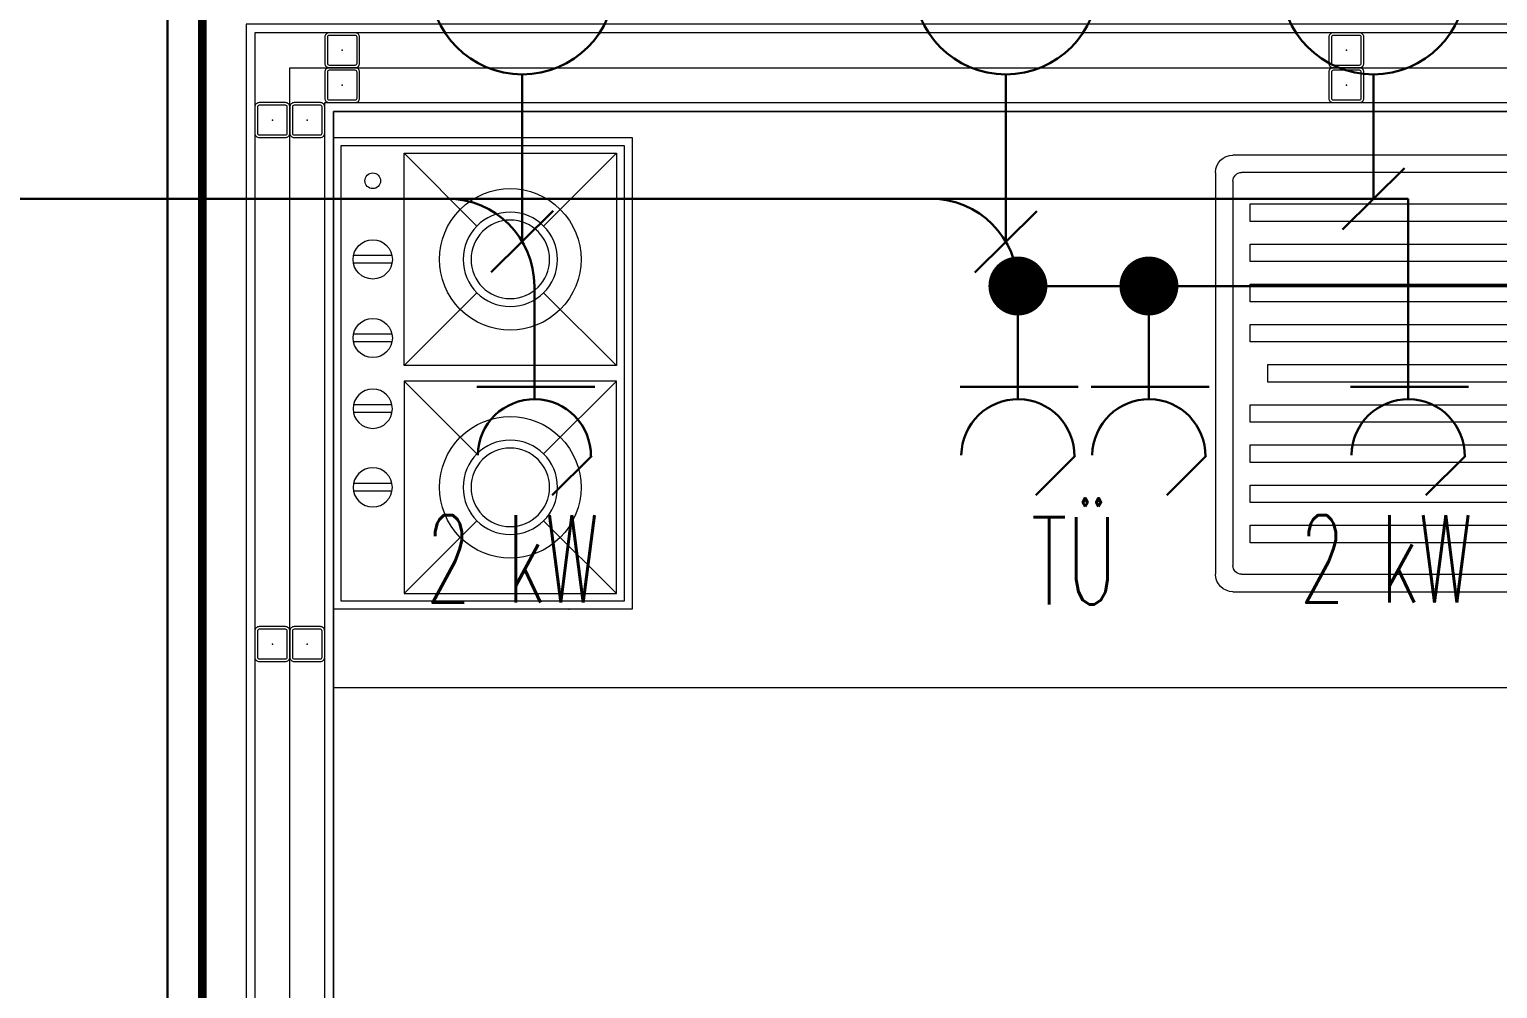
# Model space of a CAD drawing. Extents: x -1439 to 23780, y -1362 to 4476.
# Drawn here: x 1492.7 to 1660.8, y 619.6 to 729.4 of the extents above; entities that cross this region are included whole.
import ezdxf

# ---------------------------------------------------------------- set-up
doc = ezdxf.new("R2010")
doc.units = 0
doc.header["$MEASUREMENT"] = 0
doc.linetypes.add('Audi$0$HIDDEN2', pattern=[4.7625, 3.175, -1.5875])
doc.layers.get('0').update_dxf_attribs({"color": 9, "lineweight": 9})
for name, color, linetype, lineweight in [('Audi$0$05', 8, 'Continuous', 9), ('Audi$0$05V', 8, 'Continuous', 9), ('Audi$0$06D', 8, 'Continuous', 9), ('Audi$0$10', 8, 'Continuous', 9), ('Audi$0$11', 8, 'Continuous', 9), ('Audi$0$21', 8, 'Continuous', 9), ('Audi$0$35', 8, 'Continuous', 9), ('E-KABLO', 7, 'Continuous', 30), ('E-KAPAKLI PRİZ', 7, 'Continuous', 30), ('E-LINYE', 7, 'Continuous', 30), ('E-YAZI', 7, 'Continuous', 30)]:
    doc.layers.add(name, color=color, linetype=linetype, lineweight=lineweight)
doc.styles.add('E-YAZI', font='txttw.shx')

# ---------------------------------------------------------------- blocks, each defined once
blk = doc.blocks.new('Audi$0$p_eviye')
at = {"linetype": 'Continuous'}
for p, q in [((-41, 0), (41, 0)), ((-43, -48), (-43, -2)), ((-41, -47), (-41, -3)), ((-40, -2), (40, -2)), ((-4, -48), (-4, -2)), ((33, -48), (33, -2)), ((41, -3), (41, -47)), ((43, -2), (43, -48)), ((22, -5), (8, -5)), ((-2, -15), (-2, -35)), ((32, -35), (32, -15)), ((8, -45), (22, -45)), ((40, -48), (-40, -48)), ((41, -50), (-41, -50))]:
    blk.add_line(p, q, dxfattribs=at)
blk.add_lwpolyline([(43, 79.43), (43, 79.43, -0.414214)], format="xyb", dxfattribs=at)
for points in [[(-6, -5.6), (-39, -5.6), (-39, -7.6), (-6, -7.6)], [(-6, -10.2), (-39, -10.2), (-39, -12.2), (-6, -12.2)], [(-6, -14.8), (-39, -14.8), (-39, -16.8), (-6, -16.8)], [(-6, -19.4), (-39, -19.4), (-39, -21.4), (-6, -21.4)], [(-6, -24), (-37, -24), (-37, -26), (-6, -26)], [(-6, -28.6), (-39, -28.6), (-39, -30.6), (-6, -30.6)], [(-6, -33.2), (-39, -33.2), (-39, -35.2), (-6, -35.2)], [(-6, -37.8), (-39, -37.8), (-39, -39.8), (-6, -39.8)], [(-6, -42.4), (-39, -42.4), (-39, -44.4), (-6, -44.4)]]:
    blk.add_lwpolyline(points, close=True, dxfattribs=at)
for radius in [5, 4]:
    blk.add_circle((20.5, -25), radius, dxfattribs=at)
for centre, radius, start, end in [((-41, -2), 2, 90, 180), ((41, -2), 2, 0, 90), ((-40, -3), 1, 90, 180), ((40, -3), 1, 0, 90), ((8, -15), 10, 90, 180), ((22, -15), 10, 0, 90), ((8, -35), 10, 180, 270), ((22, -35), 10, 270, 0), ((-40, -47), 1, 180, 270), ((40, -47), 1, 270, 0), ((-41, -48), 2, 180, 270), ((41, -48), 2, 270, 0)]:
    blk.add_arc(centre, radius, start, end, dxfattribs=at)
blk = doc.blocks.new('Audi$0$P-OCAK K')
for p, q in [((5800.32, 14154.15), (5800.32, 14208.15)), ((5800.32, 14208.15), (5834.52, 14208.15)), ((5801.22, 14155.05), (5801.22, 14207.25)), ((5801.22, 14207.25), (5833.62, 14207.25)), ((5833.62, 14207.25), (5833.62, 14155.05)), ((5834.52, 14208.15), (5834.52, 14154.15)), ((5808.42, 14182.05), (5808.42, 14206.35)), ((5808.42, 14206.35), (5832.72, 14206.35)), ((5808.42, 14206.35), (5816.75, 14198.02)), ((5832.72, 14206.35), (5824.39, 14198.02)), ((5832.72, 14206.35), (5832.72, 14182.05)), ((5807.02, 14194.65), (5802.62, 14194.65)), ((5807.02, 14193.75), (5802.62, 14193.75)), ((5816.75, 14190.38), (5808.42, 14182.05)), ((5824.39, 14190.38), (5832.72, 14182.05)), ((5807.02, 14185.65), (5802.62, 14185.65)), ((5807.02, 14184.75), (5802.62, 14184.75)), ((5832.72, 14182.05), (5808.42, 14182.05)), ((5816.75, 14171.92), (5808.42, 14180.25)), ((5808.42, 14180.25), (5808.42, 14155.95)), ((5832.72, 14180.25), (5808.42, 14180.25)), ((5824.39, 14171.92), (5832.72, 14180.25)), ((5832.72, 14155.95), (5832.72, 14180.25)), ((5807.02, 14177.55), (5802.62, 14177.55)), ((5807.02, 14176.65), (5802.62, 14176.65)), ((5807.02, 14168.55), (5802.62, 14168.55)), ((5807.02, 14167.65), (5802.62, 14167.65)), ((5808.42, 14155.95), (5816.75, 14164.28)), ((5832.72, 14155.95), (5824.39, 14164.28)), ((5833.62, 14155.05), (5801.22, 14155.05)), ((5808.42, 14155.95), (5832.72, 14155.95)), ((5834.52, 14154.15), (5800.32, 14154.15))]:
    blk.add_line(p, q)
for centre, major_axis, start_param, end_param in [((5804.82, 14203.2), (-0.636, 0.636), 0.785398, 7.068583), ((5820.57, 14194.2), (5.73, 5.73), 2.35619449019226, 8.639379797371847), ((5820.57, 14194.2), (-3.82, 3.82), 0.785398, 7.068583), ((5820.57, 14194.2), (-3.18, 3.18), 0.785398, 7.068583), ((5804.82, 14194.2), (-1.59, 1.59), 0.785398, 7.068583), ((5804.82, 14185.2), (-1.59, 1.59), 0.785398, 7.068583), ((5804.82, 14177.1), (-1.59, 1.59), 0.785398, 7.068583), ((5820.57, 14168.1), (5.73, 5.73), 2.356194490192244, 8.639379797371827), ((5820.57, 14168.1), (-3.82, 3.82), 0.785398, 7.068583), ((5820.57, 14168.1), (-3.18, 3.18), 0.785398, 7.068583), ((5804.82, 14168.1), (-1.59, 1.59), 0.785398, 7.068583)]:
    blk.add_ellipse(centre, major_axis=major_axis, ratio=1, start_param=start_param, end_param=end_param)
blk.add_point((5827.32, 14154.15))
blk = doc.blocks.new('Audi$0$Prf-40x40')
for points in [[(1.5, -2), (-1.5, -2, -0.414214), (-2, -1.5), (-2, 1.5, -0.414214), (-1.5, 2), (1.5, 2, -0.414214), (2, 1.5), (2, -1.5, -0.414214)], [(1.5, -1.7), (-1.5, -1.7, -0.414214), (-1.7, -1.5), (-1.7, 1.5, -0.414214), (-1.5, 1.7), (1.5, 1.7, -0.414214), (1.7, 1.5), (1.7, -1.5, -0.414214)]]:
    blk.add_lwpolyline(points, format="xyb", close=True)
at = {"color": 252}
blk.add_point((0, 0), dxfattribs=at)
blk = doc.blocks.new('Audi$0$p-zemin kat')
at = {"layer": 'Audi$0$06D'}
blk.add_lwpolyline([(1522.5, 595.5), (1522.5, 725), (1820.11, 725, 0.040563), (1680.61, 345, 0.040466)], format="xyb", dxfattribs=at)
at = {"layer": 'Audi$0$11'}
for points in [[(1719.56, 328.25, -0.047611), (1885.58, 764.59), (1831.78, 791.16, 0.006731), (1802.6, 730), (1517.5, 730), (1517.5, 591), (1527.5, 591), (1527.5, 720), (1798.01, 720)], [(1718.52, 328.25, -0.047537), (1884.24, 764.14), (1832.24, 789.82, 0.006696), (1803.24, 729), (1518.5, 729), (1518.5, 592), (1526.5, 592), (1526.5, 721), (1799.57, 721)]]:
    blk.add_lwpolyline(points, format="xyb", dxfattribs=at)
at = {"layer": 'Audi$0$10', "xscale": -1, "rotation": 90}
for p in [(1528.5, 727), (1643.5, 727), (1528.5, 723), (1643.5, 723)]:
    blk.add_blockref('Audi$0$Prf-40x40', p, dxfattribs=at)
at = {"layer": 'Audi$0$10', "xscale": -1}
for p in [(1520.5, 719), (1524.5, 719), (1520.5, 659), (1524.5, 659)]:
    blk.add_blockref('Audi$0$Prf-40x40', p, dxfattribs=at)
blk = doc.blocks.new('100_KAPAKLI PRİZ')
at = {"layer": 'E-KAPAKLI PRİZ', "color": 4}
for p, q in [((1.216, 3.6), (0.379, 4.438)), ((0, 2.4), (0, 0)), ((-1.223, 2.136), (1.279, 2.136))]:
    blk.add_line(p, q, dxfattribs=at)
blk.add_arc((0, 3.6), 1.2, 180.7551, 0.7551, dxfattribs=at)

msp = doc.modelspace()

# ---------------------------------------------------------------- linework, layer by layer
at = {"layer": 'Audi$0$06D'}
msp.add_lwpolyline([(1527.5, 720), (1782.5, 720), (1782.5, 654), (1527.5, 654)], close=True, dxfattribs=at)
at = {"layer": 'Audi$0$21', "linetype": 'Audi$0$HIDDEN2', "ltscale": 0.1, "const_width": 1}
msp.add_lwpolyline([(1512.47, 758.11), (1982.9, 758.11), (1982.9, 277.94), (1512.47, 277.94)], close=True, dxfattribs=at)
at = {"layer": 'Audi$0$35'}
msp.add_lwpolyline([(1527.5, 347), (1675.98, 347, -0.039712), (1812.31, 720), (1527.5, 720), (1527.5, 591), (1517.5, 591), (1517.5, 501), (1527.5, 501)], format="xyb", close=True, dxfattribs=at)
at = {"layer": 'E-KABLO', "color": 6}
for p, q in [((1508.5, 608.85), (1508.5, 750)), ((1595.88, 710), (1418.5, 710)), ((1595.88, 710), (1650.57, 710)), ((1650.57, 700), (1650.57, 710)), ((1605.88, 700), (1620.88, 700)), ((1620.88, 700), (1736.23, 700))]:
    msp.add_line(p, q, dxfattribs=at)
at = {"layer": 'E-KABLO', "color": 4, "linetype": 'Continuous', "const_width": 3.38}
for points in [[(1607.57, 700, 1), (1604.2, 700, 1)], [(1622.57, 700, 1), (1619.2, 700, 1)]]:
    msp.add_lwpolyline(points, format="xyb", close=True, dxfattribs=at)
at = {"layer": 'E-KABLO', "color": 7, "linetype": 'Continuous'}
for centre in [(1549.12, 734.84), (1604.5, 734.84), (1646.6, 734.84)]:
    msp.add_circle(centre, 10.61, dxfattribs=at)
at = {"layer": 'E-KABLO', "color": 6}
for centre in [(1540.51, 700), (1595.88, 700)]:
    msp.add_arc(centre, 10, 0, 90, dxfattribs=at)
at = {"layer": 'E-LINYE', "color": 7, "linetype": 'Continuous'}
for p, q in [((1549.12, 724.23), (1549.12, 705.08)), ((1604.5, 724.23), (1604.5, 705.07)), ((1646.6, 724.23), (1646.6, 710)), ((1643.05, 706.49), (1650.16, 713.51)), ((1545.57, 701.57), (1552.68, 708.6)), ((1600.95, 701.56), (1608.06, 708.59))]:
    msp.add_line(p, q, dxfattribs=at)

# ---------------------------------------------------------------- block references
at = {"layer": 'Audi$0$05', "xscale": -1, "rotation": 180}
msp.add_blockref('Audi$0$p_eviye', (1671.5, 665), dxfattribs=at)
at = {"layer": 'Audi$0$05V', "linetype": 'Continuous'}
msp.add_blockref('Audi$0$P-OCAK K', (-4272.82, -13491.15), dxfattribs=at)
at = {"layer": 'Audi$0$10'}
msp.add_blockref('Audi$0$p-zemin kat', (0, 0), dxfattribs=at)
at = {"layer": 'E-KAPAKLI PRİZ', "xscale": -5.399999999999998, "yscale": 5.399999999999998, "zscale": 5.399999999999998, "rotation": 180}
for p in [(1550.51, 700), (1605.88, 700), (1620.88, 700), (1650.57, 700)]:
    msp.add_blockref('100_KAPAKLI PRİZ', p, dxfattribs=at)

# ---------------------------------------------------------------- texts
at = {"layer": 'E-YAZI', "color": 3, "style": 'E-YAZI', "width": 0.6}
for s, p in [('TÜ', (1607.41, 663.55)), ('2 kW', (1538.1, 663.75)), ('2 kW', (1638.16, 663.75))]:
    msp.add_text(s, height=10, dxfattribs=at).set_placement(p)

doc.saveas('drawing.dxf')
